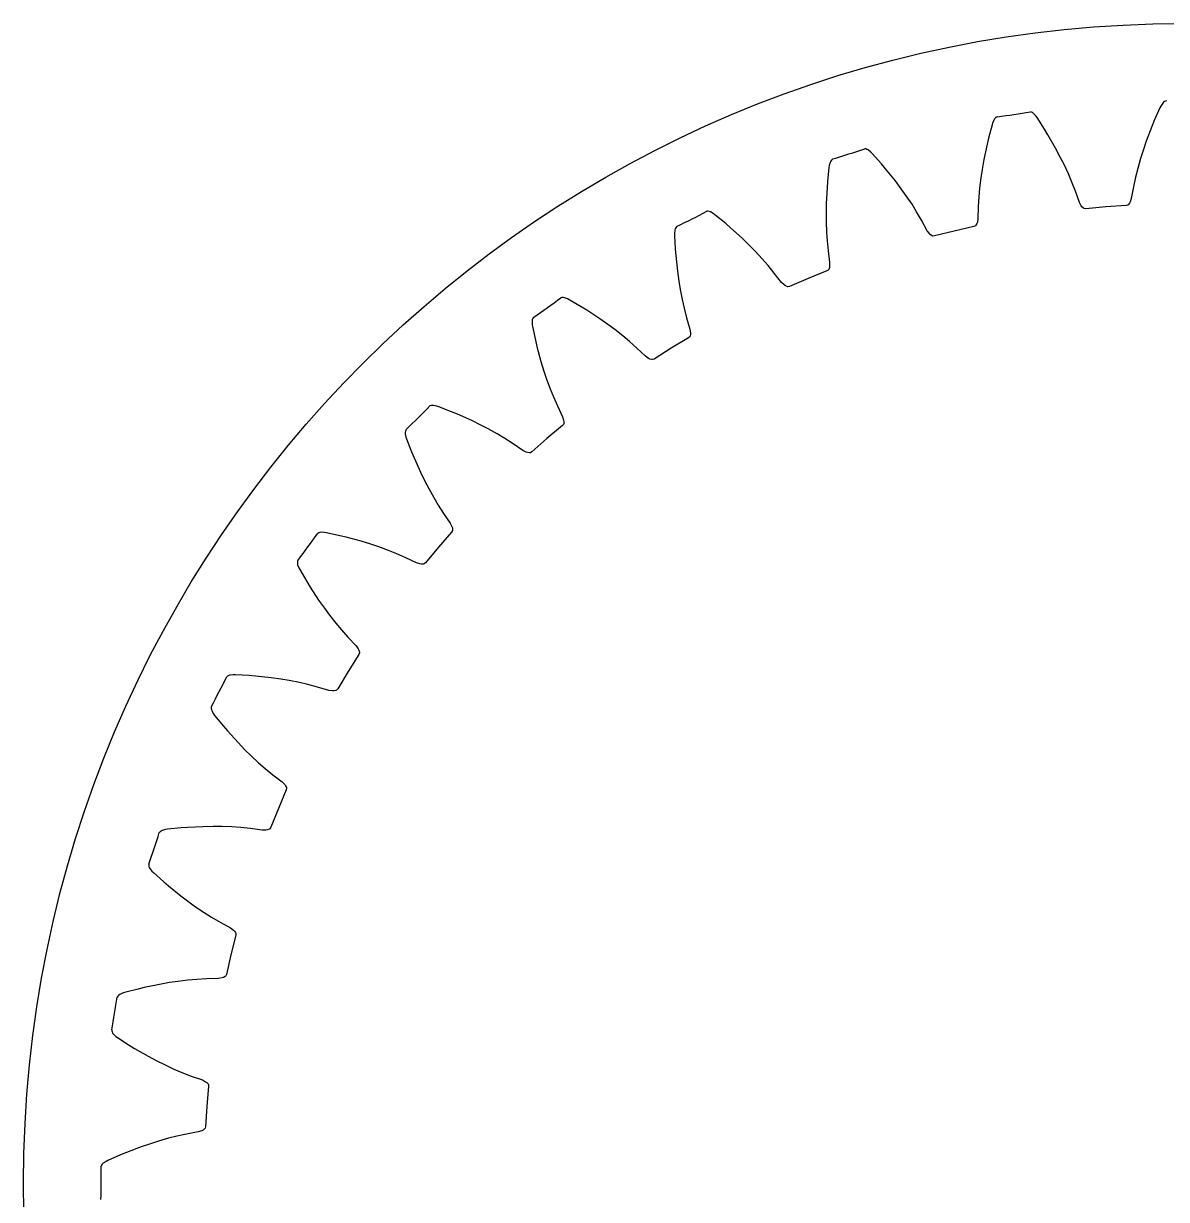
# Model space of a CAD drawing. Extents: x -33.8 to 33.8, y -33.8 to 33.8.
# Drawn here: x -33.75 to -0.47, y -0.47 to 33.75 of the extents above; entities that cross this region are included whole.
import ezdxf

# ---------------------------------------------------------------- set-up
doc = ezdxf.new("R2010")
doc.units = 0

msp = doc.modelspace()

# ---------------------------------------------------------------- linework, layer by layer
msp.add_circle((0, 0), 33.75)
msp.add_circle((0, 0), 33.75)
at = {"layer": 'layer0'}
for p, q in [((-0.499, 31.491), (-0.527, 31.478)), ((-0.471, 31.496), (-0.499, 31.491)), ((-4.404, 31.172), (-4.433, 31.181)), ((-4.373, 31.156), (-4.404, 31.172)), ((-4.341, 31.132), (-4.373, 31.156)), ((-0.663, 31.295), (-0.825, 30.926)), ((-0.636, 31.348), (-0.663, 31.295)), ((-0.582, 31.428), (-0.636, 31.348)), ((-0.555, 31.457), (-0.582, 31.428)), ((-0.527, 31.478), (-0.555, 31.457)), ((-5.551, 30.806), (-5.652, 30.416)), ((-5.532, 30.863), (-5.551, 30.806)), ((-5.491, 30.95), (-5.532, 30.863)), ((-5.469, 30.983), (-5.491, 30.95)), ((-5.445, 31.008), (-5.469, 30.983)), ((-5.419, 31.025), (-5.445, 31.008)), ((-5.392, 31.035), (-5.419, 31.025)), ((-4.276, 31.062), (-4.341, 31.132)), ((-4.241, 31.014), (-4.276, 31.062)), ((-4.023, 30.674), (-4.241, 31.014)), ((-0.825, 30.926), (-0.895, 30.753)), ((-3.927, 30.515), (-4.023, 30.674)), ((-3.699, 30.12), (-3.927, 30.515)), ((-0.895, 30.753), (-1.058, 30.328)), ((-5.695, 30.235), (-5.79, 29.789)), ((-5.652, 30.416), (-5.695, 30.235)), ((-3.564, 29.864), (-3.699, 30.12)), ((-1.058, 30.328), (-1.151, 30.054)), ((-10.228, 29.774), (-10.248, 29.746)), ((-10.206, 29.795), (-10.228, 29.774)), ((-10.181, 29.809), (-10.206, 29.795)), ((-9.226, 30.1), (-9.257, 30.104)), ((-9.193, 30.088), (-9.226, 30.1)), ((-9.158, 30.07), (-9.193, 30.088)), ((-9.082, 30.011), (-9.158, 30.07)), ((-9.04, 29.969), (-9.082, 30.011)), ((-8.772, 29.667), (-9.04, 29.969)), ((-5.79, 29.789), (-5.839, 29.504)), ((-3.453, 29.643), (-3.564, 29.864)), ((-1.227, 29.818), (-1.309, 29.53)), ((-1.151, 30.054), (-1.227, 29.818)), ((-10.302, 29.559), (-10.341, 29.157)), ((-10.292, 29.618), (-10.302, 29.559)), ((-10.266, 29.71), (-10.292, 29.618)), ((-10.248, 29.746), (-10.266, 29.71)), ((-8.652, 29.525), (-8.772, 29.667)), ((-8.365, 29.171), (-8.652, 29.525)), ((-5.839, 29.504), (-5.876, 29.259)), ((-3.326, 29.371), (-3.453, 29.643)), ((-1.309, 29.53), (-1.371, 29.283)), ((-10.341, 29.157), (-10.355, 28.972)), ((-8.192, 28.939), (-8.365, 29.171)), ((-5.876, 29.259), (-5.913, 28.962)), ((-3.227, 29.137), (-3.326, 29.371)), ((-3.122, 28.868), (-3.227, 29.137)), ((-1.371, 29.283), (-1.432, 29.001)), ((-10.355, 28.972), (-10.378, 28.517)), ((-8.048, 28.738), (-8.192, 28.939)), ((-5.913, 28.962), (-5.935, 28.708)), ((-3.007, 28.543), (-3.122, 28.868)), ((-1.432, 29.001), (-1.495, 28.662)), ((-10.378, 28.517), (-10.382, 28.228)), ((-7.88, 28.489), (-8.048, 28.738)), ((-7.745, 28.273), (-7.88, 28.489)), ((-5.951, 28.42), (-5.961, 28.075)), ((-5.935, 28.708), (-5.951, 28.42)), ((-2.957, 28.448), (-3.007, 28.543)), ((-2.931, 28.413), (-2.957, 28.448)), ((-2.891, 28.375), (-2.931, 28.413)), ((-2.236, 28.412), (-2.823, 28.359)), ((-1.648, 28.452), (-2.236, 28.412)), ((-2.236, 28.412), (-2.236, 28.412)), ((-1.603, 28.464), (-1.648, 28.452)), ((-1.583, 28.478), (-1.603, 28.464)), ((-1.55, 28.522), (-1.583, 28.478)), ((-1.529, 28.56), (-1.55, 28.522)), ((-1.495, 28.662), (-1.529, 28.56)), ((-13.821, 28.286), (-13.852, 28.285)), ((-13.787, 28.28), (-13.821, 28.286)), ((-13.749, 28.267), (-13.787, 28.28)), ((-13.665, 28.22), (-13.749, 28.267)), ((-13.617, 28.185), (-13.665, 28.22)), ((-13.305, 27.93), (-13.617, 28.185)), ((-10.382, 28.228), (-10.381, 27.98)), ((-7.6, 28.024), (-7.745, 28.273)), ((-5.961, 28.075), (-5.978, 27.97)), ((-2.87, 28.364), (-2.891, 28.375)), ((-2.823, 28.359), (-2.87, 28.364)), ((-14.787, 27.738), (-14.799, 27.643)), ((-14.775, 27.776), (-14.787, 27.738)), ((-14.76, 27.807), (-14.775, 27.776)), ((-14.741, 27.832), (-14.76, 27.807)), ((-14.718, 27.85), (-14.741, 27.832)), ((-13.164, 27.808), (-13.305, 27.93)), ((-12.826, 27.503), (-13.164, 27.808)), ((-10.381, 27.98), (-10.37, 27.68)), ((-7.435, 27.721), (-7.6, 28.024)), ((-7.371, 27.635), (-7.435, 27.721)), ((-6.079, 27.844), (-6.653, 27.712)), ((-6.036, 27.862), (-6.079, 27.844)), ((-6.019, 27.88), (-6.036, 27.862)), ((-5.992, 27.928), (-6.019, 27.88)), ((-5.978, 27.97), (-5.992, 27.928)), ((-14.799, 27.643), (-14.799, 27.583)), ((-14.799, 27.583), (-14.775, 27.181)), ((-12.618, 27.301), (-12.826, 27.503)), ((-10.37, 27.68), (-10.353, 27.426)), ((-10.353, 27.426), (-10.324, 27.139)), ((-7.34, 27.605), (-7.371, 27.635)), ((-7.294, 27.573), (-7.34, 27.605)), ((-7.271, 27.566), (-7.294, 27.573)), ((-7.224, 27.569), (-7.271, 27.566)), ((-6.653, 27.712), (-7.224, 27.569)), ((-6.653, 27.712), (-6.653, 27.712)), ((-14.775, 27.181), (-14.759, 26.995)), ((-12.444, 27.125), (-12.618, 27.301)), ((-12.24, 26.906), (-12.444, 27.125)), ((-10.324, 27.139), (-10.279, 26.797)), ((-14.759, 26.995), (-14.712, 26.542)), ((-12.072, 26.713), (-12.24, 26.906)), ((-11.89, 26.49), (-12.072, 26.713)), ((-10.279, 26.797), (-10.28, 26.69)), ((-14.712, 26.542), (-14.67, 26.256)), ((-11.68, 26.217), (-11.89, 26.49)), ((-10.36, 26.55), (-10.906, 26.33)), ((-10.32, 26.575), (-10.36, 26.55)), ((-10.306, 26.595), (-10.32, 26.575)), ((-10.287, 26.647), (-10.306, 26.595)), ((-10.28, 26.69), (-10.287, 26.647)), ((-14.67, 26.256), (-14.63, 26.011)), ((-14.63, 26.011), (-14.573, 25.717)), ((-11.603, 26.142), (-11.68, 26.217)), ((-11.568, 26.117), (-11.603, 26.142)), ((-11.518, 26.093), (-11.568, 26.117)), ((-11.494, 26.089), (-11.518, 26.093)), ((-11.448, 26.099), (-11.494, 26.089)), ((-10.906, 26.33), (-11.448, 26.099)), ((-10.906, 26.33), (-10.906, 26.33)), ((-18.076, 25.776), (-18.106, 25.77)), ((-18.041, 25.775), (-18.076, 25.776)), ((-18.002, 25.768), (-18.041, 25.775)), ((-17.912, 25.735), (-18.002, 25.768)), ((-17.858, 25.708), (-17.912, 25.735)), ((-17.511, 25.504), (-17.858, 25.708)), ((-14.573, 25.717), (-14.516, 25.468)), ((-17.352, 25.406), (-17.511, 25.504)), ((-16.97, 25.158), (-17.352, 25.406)), ((-14.516, 25.468), (-14.442, 25.19)), ((-18.939, 25.123), (-18.944, 25.084)), ((-18.944, 25.084), (-18.941, 24.988)), ((-18.941, 24.988), (-18.931, 24.929)), ((-18.928, 25.156), (-18.939, 25.123)), ((-18.913, 25.183), (-18.928, 25.156)), ((-18.894, 25.204), (-18.913, 25.183)), ((-16.734, 24.991), (-16.97, 25.158)), ((-16.534, 24.844), (-16.734, 24.991)), ((-14.442, 25.19), (-14.345, 24.859)), ((-18.931, 24.929), (-18.845, 24.535)), ((-16.298, 24.66), (-16.534, 24.844)), ((-16.103, 24.496), (-16.298, 24.66)), ((-14.339, 24.655), (-14.35, 24.634)), ((-14.345, 24.859), (-14.329, 24.753)), ((-14.329, 24.71), (-14.339, 24.655)), ((-14.329, 24.753), (-14.329, 24.71)), ((-18.845, 24.535), (-18.801, 24.354)), ((-18.801, 24.354), (-18.683, 23.914)), ((-15.888, 24.304), (-16.103, 24.496)), ((-15.637, 24.067), (-15.888, 24.304)), ((-14.891, 24.3), (-15.39, 23.987)), ((-14.386, 24.602), (-14.891, 24.3)), ((-14.891, 24.3), (-14.891, 24.3)), ((-14.35, 24.634), (-14.386, 24.602)), ((-15.55, 24.005), (-15.637, 24.067)), ((-15.511, 23.985), (-15.55, 24.005)), ((-15.458, 23.97), (-15.511, 23.985)), ((-15.434, 23.97), (-15.458, 23.97)), ((-15.39, 23.987), (-15.434, 23.97)), ((-18.683, 23.914), (-18.597, 23.638)), ((-18.597, 23.638), (-18.519, 23.402)), ((-18.519, 23.402), (-18.417, 23.121)), ((-18.417, 23.121), (-18.321, 22.884)), ((-21.885, 22.631), (-21.915, 22.62)), ((-21.851, 22.635), (-21.885, 22.631)), ((-21.811, 22.635), (-21.851, 22.635)), ((-21.717, 22.616), (-21.811, 22.635)), ((-21.66, 22.598), (-21.717, 22.616)), ((-21.285, 22.451), (-21.66, 22.598)), ((-18.321, 22.884), (-18.205, 22.62)), ((-18.205, 22.62), (-18.057, 22.309)), ((-21.113, 22.379), (-21.285, 22.451)), ((-20.697, 22.194), (-21.113, 22.379)), ((-18.057, 22.309), (-18.025, 22.207)), ((-22.62, 21.915), (-22.631, 21.885)), ((-22.604, 21.938), (-22.62, 21.915)), ((-20.437, 22.066), (-20.697, 22.194)), ((-20.217, 21.952), (-20.437, 22.066)), ((-19.955, 21.807), (-20.217, 21.952)), ((-18.057, 22.049), (-18.509, 21.671)), ((-18.027, 22.085), (-18.057, 22.049)), ((-18.02, 22.109), (-18.027, 22.085)), ((-18.025, 22.207), (-18.018, 22.164)), ((-18.018, 22.164), (-18.02, 22.109)), ((-22.631, 21.885), (-22.635, 21.851)), ((-22.635, 21.851), (-22.635, 21.811)), ((-22.635, 21.811), (-22.616, 21.717)), ((-22.616, 21.717), (-22.598, 21.66)), ((-22.598, 21.66), (-22.451, 21.285)), ((-19.736, 21.675), (-19.955, 21.807)), ((-19.494, 21.519), (-19.736, 21.675)), ((-18.509, 21.671), (-18.953, 21.284)), ((-18.509, 21.671), (-18.509, 21.671)), ((-22.451, 21.285), (-22.379, 21.113)), ((-19.21, 21.324), (-19.494, 21.519)), ((-19.114, 21.277), (-19.21, 21.324)), ((-19.072, 21.264), (-19.114, 21.277)), ((-19.017, 21.257), (-19.072, 21.264)), ((-18.993, 21.26), (-19.017, 21.257)), ((-18.953, 21.284), (-18.993, 21.26)), ((-22.379, 21.113), (-22.194, 20.697)), ((-22.194, 20.697), (-22.066, 20.437)), ((-22.066, 20.437), (-21.952, 20.217)), ((-21.952, 20.217), (-21.807, 19.955)), ((-21.807, 19.955), (-21.675, 19.736)), ((-21.675, 19.736), (-21.519, 19.494)), ((-21.519, 19.494), (-21.324, 19.21)), ((-21.324, 19.21), (-21.277, 19.114)), ((-25.156, 18.928), (-25.183, 18.913)), ((-25.123, 18.939), (-25.156, 18.928)), ((-25.084, 18.944), (-25.123, 18.939)), ((-24.988, 18.941), (-25.084, 18.944)), ((-24.929, 18.931), (-24.988, 18.941)), ((-24.535, 18.845), (-24.929, 18.931)), ((-24.354, 18.801), (-24.535, 18.845)), ((-21.284, 18.953), (-21.671, 18.509)), ((-21.26, 18.993), (-21.284, 18.953)), ((-21.277, 19.114), (-21.264, 19.072)), ((-21.264, 19.072), (-21.257, 19.017)), ((-21.257, 19.017), (-21.26, 18.993)), ((-23.914, 18.683), (-24.354, 18.801)), ((-23.638, 18.597), (-23.914, 18.683)), ((-23.402, 18.519), (-23.638, 18.597)), ((-23.121, 18.417), (-23.402, 18.519)), ((-21.671, 18.509), (-22.049, 18.057)), ((-21.671, 18.509), (-21.671, 18.509)), ((-22.884, 18.321), (-23.121, 18.417)), ((-22.62, 18.205), (-22.884, 18.321)), ((-22.309, 18.057), (-22.62, 18.205)), ((-25.77, 18.106), (-25.776, 18.076)), ((-25.776, 18.076), (-25.775, 18.041)), ((-25.775, 18.041), (-25.768, 18.002)), ((-25.758, 18.132), (-25.77, 18.106)), ((-25.768, 18.002), (-25.735, 17.912)), ((-25.735, 17.912), (-25.708, 17.858)), ((-25.708, 17.858), (-25.504, 17.511)), ((-22.207, 18.025), (-22.309, 18.057)), ((-22.164, 18.018), (-22.207, 18.025)), ((-22.109, 18.02), (-22.164, 18.018)), ((-22.085, 18.027), (-22.109, 18.02)), ((-22.049, 18.057), (-22.085, 18.027)), ((-25.504, 17.511), (-25.406, 17.352)), ((-25.406, 17.352), (-25.158, 16.97)), ((-25.158, 16.97), (-24.991, 16.734)), ((-24.991, 16.734), (-24.844, 16.534)), ((-24.844, 16.534), (-24.66, 16.298)), ((-24.66, 16.298), (-24.496, 16.103)), ((-24.496, 16.103), (-24.304, 15.888)), ((-24.304, 15.888), (-24.067, 15.637)), ((-24.067, 15.637), (-24.005, 15.55)), ((-24.005, 15.55), (-23.985, 15.511)), ((-23.97, 15.434), (-23.987, 15.39)), ((-23.985, 15.511), (-23.97, 15.458)), ((-23.97, 15.458), (-23.97, 15.434)), ((-23.987, 15.39), (-24.3, 14.891)), ((-27.807, 14.76), (-27.832, 14.741)), ((-27.776, 14.775), (-27.807, 14.76)), ((-27.738, 14.787), (-27.776, 14.775)), ((-27.643, 14.799), (-27.738, 14.787)), ((-27.583, 14.799), (-27.643, 14.799)), ((-27.181, 14.775), (-27.583, 14.799)), ((-26.995, 14.759), (-27.181, 14.775)), ((-26.542, 14.712), (-26.995, 14.759)), ((-24.3, 14.891), (-24.602, 14.386)), ((-24.3, 14.891), (-24.3, 14.891)), ((-26.256, 14.67), (-26.542, 14.712)), ((-26.011, 14.63), (-26.256, 14.67)), ((-25.717, 14.573), (-26.011, 14.63)), ((-25.468, 14.516), (-25.717, 14.573)), ((-25.19, 14.442), (-25.468, 14.516)), ((-24.859, 14.345), (-25.19, 14.442)), ((-24.602, 14.386), (-24.634, 14.35)), ((-24.753, 14.329), (-24.859, 14.345)), ((-24.71, 14.329), (-24.753, 14.329)), ((-24.655, 14.339), (-24.71, 14.329)), ((-24.634, 14.35), (-24.655, 14.339)), ((-28.285, 13.852), (-28.286, 13.821)), ((-28.286, 13.821), (-28.28, 13.787)), ((-28.277, 13.88), (-28.285, 13.852)), ((-28.28, 13.787), (-28.267, 13.749)), ((-28.267, 13.749), (-28.22, 13.665)), ((-28.22, 13.665), (-28.185, 13.617)), ((-28.185, 13.617), (-27.93, 13.305)), ((-27.93, 13.305), (-27.808, 13.164)), ((-27.808, 13.164), (-27.503, 12.826)), ((-27.503, 12.826), (-27.301, 12.618)), ((-27.301, 12.618), (-27.125, 12.444)), ((-27.125, 12.444), (-26.906, 12.24)), ((-26.906, 12.24), (-26.713, 12.072)), ((-26.713, 12.072), (-26.49, 11.89)), ((-26.49, 11.89), (-26.217, 11.68)), ((-26.217, 11.68), (-26.142, 11.603)), ((-26.099, 11.448), (-26.33, 10.906)), ((-26.142, 11.603), (-26.117, 11.568)), ((-26.117, 11.568), (-26.093, 11.518)), ((-26.089, 11.494), (-26.099, 11.448)), ((-26.093, 11.518), (-26.089, 11.494)), ((-26.33, 10.906), (-26.55, 10.36)), ((-26.33, 10.906), (-26.33, 10.906)), ((-29.618, 10.292), (-29.71, 10.266)), ((-29.559, 10.302), (-29.618, 10.292)), ((-29.157, 10.341), (-29.559, 10.302)), ((-28.972, 10.355), (-29.157, 10.341)), ((-28.517, 10.378), (-28.972, 10.355)), ((-28.228, 10.382), (-28.517, 10.378)), ((-27.98, 10.381), (-28.228, 10.382)), ((-27.68, 10.37), (-27.98, 10.381)), ((-27.426, 10.353), (-27.68, 10.37)), ((-27.139, 10.324), (-27.426, 10.353)), ((-26.797, 10.279), (-27.139, 10.324)), ((-26.69, 10.28), (-26.797, 10.279)), ((-26.647, 10.287), (-26.69, 10.28)), ((-26.595, 10.306), (-26.647, 10.287)), ((-26.575, 10.32), (-26.595, 10.306)), ((-26.55, 10.36), (-26.575, 10.32)), ((-29.774, 10.228), (-29.795, 10.206)), ((-29.746, 10.248), (-29.774, 10.228)), ((-29.71, 10.266), (-29.746, 10.248)), ((-30.1, 9.285), (-30.104, 9.257)), ((-30.104, 9.257), (-30.1, 9.226)), ((-30.1, 9.226), (-30.088, 9.193)), ((-30.088, 9.193), (-30.07, 9.158)), ((-30.07, 9.158), (-30.011, 9.082)), ((-30.011, 9.082), (-29.969, 9.04)), ((-29.969, 9.04), (-29.667, 8.772)), ((-29.667, 8.772), (-29.525, 8.652)), ((-29.525, 8.652), (-29.171, 8.365)), ((-29.171, 8.365), (-28.939, 8.192)), ((-28.939, 8.192), (-28.738, 8.048)), ((-28.738, 8.048), (-28.489, 7.88)), ((-28.489, 7.88), (-28.273, 7.745)), ((-28.273, 7.745), (-28.024, 7.6)), ((-28.024, 7.6), (-27.721, 7.435)), ((-27.721, 7.435), (-27.635, 7.371)), ((-27.569, 7.224), (-27.712, 6.653)), ((-27.635, 7.371), (-27.605, 7.34)), ((-27.605, 7.34), (-27.573, 7.294)), ((-27.573, 7.294), (-27.566, 7.271)), ((-27.566, 7.271), (-27.569, 7.224)), ((-27.712, 6.653), (-27.844, 6.079)), ((-27.712, 6.653), (-27.712, 6.653)), ((-29.504, 5.839), (-29.789, 5.79)), ((-29.259, 5.876), (-29.504, 5.839)), ((-28.962, 5.913), (-29.259, 5.876)), ((-28.708, 5.935), (-28.962, 5.913)), ((-28.42, 5.951), (-28.708, 5.935)), ((-28.075, 5.961), (-28.42, 5.951)), ((-27.97, 5.978), (-28.075, 5.961)), ((-27.928, 5.992), (-27.97, 5.978)), ((-27.88, 6.019), (-27.928, 5.992)), ((-27.862, 6.036), (-27.88, 6.019)), ((-27.844, 6.079), (-27.862, 6.036)), ((-30.95, 5.491), (-30.983, 5.469)), ((-30.863, 5.532), (-30.95, 5.491)), ((-30.806, 5.551), (-30.863, 5.532)), ((-30.416, 5.652), (-30.806, 5.551)), ((-30.235, 5.695), (-30.416, 5.652)), ((-29.789, 5.79), (-30.235, 5.695)), ((-31.008, 5.445), (-31.025, 5.419)), ((-30.983, 5.469), (-31.008, 5.445)), ((-31.182, 4.462), (-31.181, 4.433)), ((-31.181, 4.433), (-31.172, 4.404)), ((-31.172, 4.404), (-31.156, 4.373)), ((-31.156, 4.373), (-31.132, 4.341)), ((-31.132, 4.341), (-31.062, 4.276)), ((-31.062, 4.276), (-31.014, 4.241)), ((-31.014, 4.241), (-30.674, 4.023)), ((-30.674, 4.023), (-30.515, 3.927)), ((-30.515, 3.927), (-30.12, 3.699)), ((-30.12, 3.699), (-29.864, 3.564)), ((-29.864, 3.564), (-29.643, 3.453)), ((-29.643, 3.453), (-29.371, 3.326)), ((-29.371, 3.326), (-29.137, 3.227)), ((-29.137, 3.227), (-28.868, 3.122)), ((-28.868, 3.122), (-28.543, 3.007)), ((-28.543, 3.007), (-28.448, 2.957)), ((-28.448, 2.957), (-28.413, 2.931)), ((-28.413, 2.931), (-28.375, 2.891)), ((-28.359, 2.823), (-28.412, 2.236)), ((-28.375, 2.891), (-28.364, 2.87)), ((-28.364, 2.87), (-28.359, 2.823)), ((-28.412, 2.236), (-28.452, 1.648)), ((-28.412, 2.236), (-28.412, 2.236)), ((-29.283, 1.371), (-29.53, 1.309)), ((-29.001, 1.432), (-29.283, 1.371)), ((-28.662, 1.495), (-29.001, 1.432)), ((-28.56, 1.529), (-28.662, 1.495)), ((-28.522, 1.55), (-28.56, 1.529)), ((-28.478, 1.583), (-28.522, 1.55)), ((-28.464, 1.603), (-28.478, 1.583)), ((-28.452, 1.648), (-28.464, 1.603)), ((-30.328, 1.058), (-30.753, 0.895)), ((-30.054, 1.151), (-30.328, 1.058)), ((-29.818, 1.227), (-30.054, 1.151)), ((-29.53, 1.309), (-29.818, 1.227)), ((-30.926, 0.825), (-31.295, 0.663)), ((-30.753, 0.895), (-30.926, 0.825)), ((-31.478, 0.527), (-31.491, 0.499)), ((-31.457, 0.555), (-31.478, 0.527)), ((-31.428, 0.582), (-31.457, 0.555)), ((-31.348, 0.636), (-31.428, 0.582)), ((-31.295, 0.663), (-31.348, 0.636))]:
    msp.add_line(p, q, dxfattribs=at)
for centre, start, end in [((-10, 64.469), 277.8466, 279.4929), ((-19.962, 62.111), 286.8466, 288.4929), ((-29.432, 58.224), 295.8466, 297.4929), ((-38.178, 52.902), 304.8466, 306.4929), ((-45.984, 46.279), 313.8466, 315.4929), ((-52.657, 38.516), 322.8466, 324.4929), ((-58.034, 29.804), 331.8466, 333.4929), ((-61.982, 20.359), 340.8466, 342.4929), ((-64.404, 10.412), 349.8466, 351.4929), ((-65.239, 0.209), 358.8466, 360.4929)]:
    msp.add_arc(centre, 33.75, start, end, dxfattribs=at)
at = {"layer": 'layer1'}
for p, q in [((-0.499, 31.491), (-0.527, 31.478)), ((-0.471, 31.496), (-0.499, 31.491)), ((-4.404, 31.172), (-4.433, 31.181)), ((-4.373, 31.156), (-4.404, 31.172)), ((-4.341, 31.132), (-4.373, 31.156)), ((-0.663, 31.295), (-0.825, 30.926)), ((-0.636, 31.348), (-0.663, 31.295)), ((-0.582, 31.428), (-0.636, 31.348)), ((-0.555, 31.457), (-0.582, 31.428)), ((-0.527, 31.478), (-0.555, 31.457)), ((-5.551, 30.806), (-5.652, 30.416)), ((-5.532, 30.863), (-5.551, 30.806)), ((-5.491, 30.95), (-5.532, 30.863)), ((-5.469, 30.983), (-5.491, 30.95)), ((-5.445, 31.008), (-5.469, 30.983)), ((-5.419, 31.025), (-5.445, 31.008)), ((-5.392, 31.035), (-5.419, 31.025)), ((-4.276, 31.062), (-4.341, 31.132)), ((-4.241, 31.014), (-4.276, 31.062)), ((-4.023, 30.674), (-4.241, 31.014)), ((-0.825, 30.926), (-0.895, 30.753)), ((-3.927, 30.515), (-4.023, 30.674)), ((-3.699, 30.12), (-3.927, 30.515)), ((-0.895, 30.753), (-1.058, 30.328)), ((-5.695, 30.235), (-5.79, 29.789)), ((-5.652, 30.416), (-5.695, 30.235)), ((-3.564, 29.864), (-3.699, 30.12)), ((-1.058, 30.328), (-1.151, 30.054)), ((-10.228, 29.774), (-10.248, 29.746)), ((-10.206, 29.795), (-10.228, 29.774)), ((-10.181, 29.809), (-10.206, 29.795)), ((-9.226, 30.1), (-9.257, 30.104)), ((-9.193, 30.088), (-9.226, 30.1)), ((-9.158, 30.07), (-9.193, 30.088)), ((-9.082, 30.011), (-9.158, 30.07)), ((-9.04, 29.969), (-9.082, 30.011)), ((-8.772, 29.667), (-9.04, 29.969)), ((-5.79, 29.789), (-5.839, 29.504)), ((-3.453, 29.643), (-3.564, 29.864)), ((-1.227, 29.818), (-1.309, 29.53)), ((-1.151, 30.054), (-1.227, 29.818)), ((-10.302, 29.559), (-10.341, 29.157)), ((-10.292, 29.618), (-10.302, 29.559)), ((-10.266, 29.71), (-10.292, 29.618)), ((-10.248, 29.746), (-10.266, 29.71)), ((-8.652, 29.525), (-8.772, 29.667)), ((-8.365, 29.171), (-8.652, 29.525)), ((-5.839, 29.504), (-5.876, 29.259)), ((-3.326, 29.371), (-3.453, 29.643)), ((-1.309, 29.53), (-1.371, 29.283)), ((-10.341, 29.157), (-10.355, 28.972)), ((-8.192, 28.939), (-8.365, 29.171)), ((-5.876, 29.259), (-5.913, 28.962)), ((-3.227, 29.137), (-3.326, 29.371)), ((-3.122, 28.868), (-3.227, 29.137)), ((-1.371, 29.283), (-1.432, 29.001)), ((-10.355, 28.972), (-10.378, 28.517)), ((-8.048, 28.738), (-8.192, 28.939)), ((-5.913, 28.962), (-5.935, 28.708)), ((-3.007, 28.543), (-3.122, 28.868)), ((-1.432, 29.001), (-1.495, 28.662)), ((-10.378, 28.517), (-10.382, 28.228)), ((-7.88, 28.489), (-8.048, 28.738)), ((-7.745, 28.273), (-7.88, 28.489)), ((-5.951, 28.42), (-5.961, 28.075)), ((-5.935, 28.708), (-5.951, 28.42)), ((-2.957, 28.448), (-3.007, 28.543)), ((-2.931, 28.413), (-2.957, 28.448)), ((-2.891, 28.375), (-2.931, 28.413)), ((-2.236, 28.412), (-2.823, 28.359)), ((-1.648, 28.452), (-2.236, 28.412)), ((-2.236, 28.412), (-2.236, 28.412)), ((-1.603, 28.464), (-1.648, 28.452)), ((-1.583, 28.478), (-1.603, 28.464)), ((-1.55, 28.522), (-1.583, 28.478)), ((-1.529, 28.56), (-1.55, 28.522)), ((-1.495, 28.662), (-1.529, 28.56)), ((-13.821, 28.286), (-13.852, 28.285)), ((-13.787, 28.28), (-13.821, 28.286)), ((-13.749, 28.267), (-13.787, 28.28)), ((-13.665, 28.22), (-13.749, 28.267)), ((-13.617, 28.185), (-13.665, 28.22)), ((-13.305, 27.93), (-13.617, 28.185)), ((-10.382, 28.228), (-10.381, 27.98)), ((-7.6, 28.024), (-7.745, 28.273)), ((-5.961, 28.075), (-5.978, 27.97)), ((-2.87, 28.364), (-2.891, 28.375)), ((-2.823, 28.359), (-2.87, 28.364)), ((-14.787, 27.738), (-14.799, 27.643)), ((-14.775, 27.776), (-14.787, 27.738)), ((-14.76, 27.807), (-14.775, 27.776)), ((-14.741, 27.832), (-14.76, 27.807)), ((-14.718, 27.85), (-14.741, 27.832)), ((-13.164, 27.808), (-13.305, 27.93)), ((-12.826, 27.503), (-13.164, 27.808)), ((-10.381, 27.98), (-10.37, 27.68)), ((-7.435, 27.721), (-7.6, 28.024)), ((-7.371, 27.635), (-7.435, 27.721)), ((-6.079, 27.844), (-6.653, 27.712)), ((-6.036, 27.862), (-6.079, 27.844)), ((-6.019, 27.88), (-6.036, 27.862)), ((-5.992, 27.928), (-6.019, 27.88)), ((-5.978, 27.97), (-5.992, 27.928)), ((-14.799, 27.643), (-14.799, 27.583)), ((-14.799, 27.583), (-14.775, 27.181)), ((-12.618, 27.301), (-12.826, 27.503)), ((-10.37, 27.68), (-10.353, 27.426)), ((-10.353, 27.426), (-10.324, 27.139)), ((-7.34, 27.605), (-7.371, 27.635)), ((-7.294, 27.573), (-7.34, 27.605)), ((-7.271, 27.566), (-7.294, 27.573)), ((-7.224, 27.569), (-7.271, 27.566)), ((-6.653, 27.712), (-7.224, 27.569)), ((-6.653, 27.712), (-6.653, 27.712)), ((-14.775, 27.181), (-14.759, 26.995)), ((-12.444, 27.125), (-12.618, 27.301)), ((-12.24, 26.906), (-12.444, 27.125)), ((-10.324, 27.139), (-10.279, 26.797)), ((-14.759, 26.995), (-14.712, 26.542)), ((-12.072, 26.713), (-12.24, 26.906)), ((-11.89, 26.49), (-12.072, 26.713)), ((-10.279, 26.797), (-10.28, 26.69)), ((-14.712, 26.542), (-14.67, 26.256)), ((-11.68, 26.217), (-11.89, 26.49)), ((-10.36, 26.55), (-10.906, 26.33)), ((-10.32, 26.575), (-10.36, 26.55)), ((-10.306, 26.595), (-10.32, 26.575)), ((-10.287, 26.647), (-10.306, 26.595)), ((-10.28, 26.69), (-10.287, 26.647)), ((-14.67, 26.256), (-14.63, 26.011)), ((-14.63, 26.011), (-14.573, 25.717)), ((-11.603, 26.142), (-11.68, 26.217)), ((-11.568, 26.117), (-11.603, 26.142)), ((-11.518, 26.093), (-11.568, 26.117)), ((-11.494, 26.089), (-11.518, 26.093)), ((-11.448, 26.099), (-11.494, 26.089)), ((-10.906, 26.33), (-11.448, 26.099)), ((-10.906, 26.33), (-10.906, 26.33)), ((-18.076, 25.776), (-18.106, 25.77)), ((-18.041, 25.775), (-18.076, 25.776)), ((-18.002, 25.768), (-18.041, 25.775)), ((-17.912, 25.735), (-18.002, 25.768)), ((-17.858, 25.708), (-17.912, 25.735)), ((-17.511, 25.504), (-17.858, 25.708)), ((-14.573, 25.717), (-14.516, 25.468)), ((-17.352, 25.406), (-17.511, 25.504)), ((-16.97, 25.158), (-17.352, 25.406)), ((-14.516, 25.468), (-14.442, 25.19)), ((-18.939, 25.123), (-18.944, 25.084)), ((-18.944, 25.084), (-18.941, 24.988)), ((-18.941, 24.988), (-18.931, 24.929)), ((-18.928, 25.156), (-18.939, 25.123)), ((-18.913, 25.183), (-18.928, 25.156)), ((-18.894, 25.204), (-18.913, 25.183)), ((-16.734, 24.991), (-16.97, 25.158)), ((-16.534, 24.844), (-16.734, 24.991)), ((-14.442, 25.19), (-14.345, 24.859)), ((-18.931, 24.929), (-18.845, 24.535)), ((-16.298, 24.66), (-16.534, 24.844)), ((-16.103, 24.496), (-16.298, 24.66)), ((-14.339, 24.655), (-14.35, 24.634)), ((-14.345, 24.859), (-14.329, 24.753)), ((-14.329, 24.71), (-14.339, 24.655)), ((-14.329, 24.753), (-14.329, 24.71)), ((-18.845, 24.535), (-18.801, 24.354)), ((-18.801, 24.354), (-18.683, 23.914)), ((-15.888, 24.304), (-16.103, 24.496)), ((-15.637, 24.067), (-15.888, 24.304)), ((-14.891, 24.3), (-15.39, 23.987)), ((-14.386, 24.602), (-14.891, 24.3)), ((-14.891, 24.3), (-14.891, 24.3)), ((-14.35, 24.634), (-14.386, 24.602)), ((-15.55, 24.005), (-15.637, 24.067)), ((-15.511, 23.985), (-15.55, 24.005)), ((-15.458, 23.97), (-15.511, 23.985)), ((-15.434, 23.97), (-15.458, 23.97)), ((-15.39, 23.987), (-15.434, 23.97)), ((-18.683, 23.914), (-18.597, 23.638)), ((-18.597, 23.638), (-18.519, 23.402)), ((-18.519, 23.402), (-18.417, 23.121)), ((-18.417, 23.121), (-18.321, 22.884)), ((-21.885, 22.631), (-21.915, 22.62)), ((-21.851, 22.635), (-21.885, 22.631)), ((-21.811, 22.635), (-21.851, 22.635)), ((-21.717, 22.616), (-21.811, 22.635)), ((-21.66, 22.598), (-21.717, 22.616)), ((-21.285, 22.451), (-21.66, 22.598)), ((-18.321, 22.884), (-18.205, 22.62)), ((-18.205, 22.62), (-18.057, 22.309)), ((-21.113, 22.379), (-21.285, 22.451)), ((-20.697, 22.194), (-21.113, 22.379)), ((-18.057, 22.309), (-18.025, 22.207)), ((-22.62, 21.915), (-22.631, 21.885)), ((-22.604, 21.938), (-22.62, 21.915)), ((-20.437, 22.066), (-20.697, 22.194)), ((-20.217, 21.952), (-20.437, 22.066)), ((-19.955, 21.807), (-20.217, 21.952)), ((-18.057, 22.049), (-18.509, 21.671)), ((-18.027, 22.085), (-18.057, 22.049)), ((-18.02, 22.109), (-18.027, 22.085)), ((-18.025, 22.207), (-18.018, 22.164)), ((-18.018, 22.164), (-18.02, 22.109)), ((-22.631, 21.885), (-22.635, 21.851)), ((-22.635, 21.851), (-22.635, 21.811)), ((-22.635, 21.811), (-22.616, 21.717)), ((-22.616, 21.717), (-22.598, 21.66)), ((-22.598, 21.66), (-22.451, 21.285)), ((-19.736, 21.675), (-19.955, 21.807)), ((-19.494, 21.519), (-19.736, 21.675)), ((-18.509, 21.671), (-18.953, 21.284)), ((-18.509, 21.671), (-18.509, 21.671)), ((-22.451, 21.285), (-22.379, 21.113)), ((-19.21, 21.324), (-19.494, 21.519)), ((-19.114, 21.277), (-19.21, 21.324)), ((-19.072, 21.264), (-19.114, 21.277)), ((-19.017, 21.257), (-19.072, 21.264)), ((-18.993, 21.26), (-19.017, 21.257)), ((-18.953, 21.284), (-18.993, 21.26)), ((-22.379, 21.113), (-22.194, 20.697)), ((-22.194, 20.697), (-22.066, 20.437)), ((-22.066, 20.437), (-21.952, 20.217)), ((-21.952, 20.217), (-21.807, 19.955)), ((-21.807, 19.955), (-21.675, 19.736)), ((-21.675, 19.736), (-21.519, 19.494)), ((-21.519, 19.494), (-21.324, 19.21)), ((-21.324, 19.21), (-21.277, 19.114)), ((-25.156, 18.928), (-25.183, 18.913)), ((-25.123, 18.939), (-25.156, 18.928)), ((-25.084, 18.944), (-25.123, 18.939)), ((-24.988, 18.941), (-25.084, 18.944)), ((-24.929, 18.931), (-24.988, 18.941)), ((-24.535, 18.845), (-24.929, 18.931)), ((-24.354, 18.801), (-24.535, 18.845)), ((-21.284, 18.953), (-21.671, 18.509)), ((-21.26, 18.993), (-21.284, 18.953)), ((-21.277, 19.114), (-21.264, 19.072)), ((-21.264, 19.072), (-21.257, 19.017)), ((-21.257, 19.017), (-21.26, 18.993)), ((-23.914, 18.683), (-24.354, 18.801)), ((-23.638, 18.597), (-23.914, 18.683)), ((-23.402, 18.519), (-23.638, 18.597)), ((-23.121, 18.417), (-23.402, 18.519)), ((-21.671, 18.509), (-22.049, 18.057)), ((-21.671, 18.509), (-21.671, 18.509)), ((-22.884, 18.321), (-23.121, 18.417)), ((-22.62, 18.205), (-22.884, 18.321)), ((-22.309, 18.057), (-22.62, 18.205)), ((-25.77, 18.106), (-25.776, 18.076)), ((-25.776, 18.076), (-25.775, 18.041)), ((-25.775, 18.041), (-25.768, 18.002)), ((-25.758, 18.132), (-25.77, 18.106)), ((-25.768, 18.002), (-25.735, 17.912)), ((-25.735, 17.912), (-25.708, 17.858)), ((-25.708, 17.858), (-25.504, 17.511)), ((-22.207, 18.025), (-22.309, 18.057)), ((-22.164, 18.018), (-22.207, 18.025)), ((-22.109, 18.02), (-22.164, 18.018)), ((-22.085, 18.027), (-22.109, 18.02)), ((-22.049, 18.057), (-22.085, 18.027)), ((-25.504, 17.511), (-25.406, 17.352)), ((-25.406, 17.352), (-25.158, 16.97)), ((-25.158, 16.97), (-24.991, 16.734)), ((-24.991, 16.734), (-24.844, 16.534)), ((-24.844, 16.534), (-24.66, 16.298)), ((-24.66, 16.298), (-24.496, 16.103)), ((-24.496, 16.103), (-24.304, 15.888)), ((-24.304, 15.888), (-24.067, 15.637)), ((-24.067, 15.637), (-24.005, 15.55)), ((-24.005, 15.55), (-23.985, 15.511)), ((-23.97, 15.434), (-23.987, 15.39)), ((-23.985, 15.511), (-23.97, 15.458)), ((-23.97, 15.458), (-23.97, 15.434)), ((-23.987, 15.39), (-24.3, 14.891)), ((-27.807, 14.76), (-27.832, 14.741)), ((-27.776, 14.775), (-27.807, 14.76)), ((-27.738, 14.787), (-27.776, 14.775)), ((-27.643, 14.799), (-27.738, 14.787)), ((-27.583, 14.799), (-27.643, 14.799)), ((-27.181, 14.775), (-27.583, 14.799)), ((-26.995, 14.759), (-27.181, 14.775)), ((-26.542, 14.712), (-26.995, 14.759)), ((-24.3, 14.891), (-24.602, 14.386)), ((-24.3, 14.891), (-24.3, 14.891)), ((-26.256, 14.67), (-26.542, 14.712)), ((-26.011, 14.63), (-26.256, 14.67)), ((-25.717, 14.573), (-26.011, 14.63)), ((-25.468, 14.516), (-25.717, 14.573)), ((-25.19, 14.442), (-25.468, 14.516)), ((-24.859, 14.345), (-25.19, 14.442)), ((-24.602, 14.386), (-24.634, 14.35)), ((-24.753, 14.329), (-24.859, 14.345)), ((-24.71, 14.329), (-24.753, 14.329)), ((-24.655, 14.339), (-24.71, 14.329)), ((-24.634, 14.35), (-24.655, 14.339)), ((-28.285, 13.852), (-28.286, 13.821)), ((-28.286, 13.821), (-28.28, 13.787)), ((-28.277, 13.88), (-28.285, 13.852)), ((-28.28, 13.787), (-28.267, 13.749)), ((-28.267, 13.749), (-28.22, 13.665)), ((-28.22, 13.665), (-28.185, 13.617)), ((-28.185, 13.617), (-27.93, 13.305)), ((-27.93, 13.305), (-27.808, 13.164)), ((-27.808, 13.164), (-27.503, 12.826)), ((-27.503, 12.826), (-27.301, 12.618)), ((-27.301, 12.618), (-27.125, 12.444)), ((-27.125, 12.444), (-26.906, 12.24)), ((-26.906, 12.24), (-26.713, 12.072)), ((-26.713, 12.072), (-26.49, 11.89)), ((-26.49, 11.89), (-26.217, 11.68)), ((-26.217, 11.68), (-26.142, 11.603)), ((-26.099, 11.448), (-26.33, 10.906)), ((-26.142, 11.603), (-26.117, 11.568)), ((-26.117, 11.568), (-26.093, 11.518)), ((-26.089, 11.494), (-26.099, 11.448)), ((-26.093, 11.518), (-26.089, 11.494)), ((-26.33, 10.906), (-26.55, 10.36)), ((-26.33, 10.906), (-26.33, 10.906)), ((-29.618, 10.292), (-29.71, 10.266)), ((-29.559, 10.302), (-29.618, 10.292)), ((-29.157, 10.341), (-29.559, 10.302)), ((-28.972, 10.355), (-29.157, 10.341)), ((-28.517, 10.378), (-28.972, 10.355)), ((-28.228, 10.382), (-28.517, 10.378)), ((-27.98, 10.381), (-28.228, 10.382)), ((-27.68, 10.37), (-27.98, 10.381)), ((-27.426, 10.353), (-27.68, 10.37)), ((-27.139, 10.324), (-27.426, 10.353)), ((-26.797, 10.279), (-27.139, 10.324)), ((-26.69, 10.28), (-26.797, 10.279)), ((-26.647, 10.287), (-26.69, 10.28)), ((-26.595, 10.306), (-26.647, 10.287)), ((-26.575, 10.32), (-26.595, 10.306)), ((-26.55, 10.36), (-26.575, 10.32)), ((-29.774, 10.228), (-29.795, 10.206)), ((-29.746, 10.248), (-29.774, 10.228)), ((-29.71, 10.266), (-29.746, 10.248)), ((-30.1, 9.285), (-30.104, 9.257)), ((-30.104, 9.257), (-30.1, 9.226)), ((-30.1, 9.226), (-30.088, 9.193)), ((-30.088, 9.193), (-30.07, 9.158)), ((-30.07, 9.158), (-30.011, 9.082)), ((-30.011, 9.082), (-29.969, 9.04)), ((-29.969, 9.04), (-29.667, 8.772)), ((-29.667, 8.772), (-29.525, 8.652)), ((-29.525, 8.652), (-29.171, 8.365)), ((-29.171, 8.365), (-28.939, 8.192)), ((-28.939, 8.192), (-28.738, 8.048)), ((-28.738, 8.048), (-28.489, 7.88)), ((-28.489, 7.88), (-28.273, 7.745)), ((-28.273, 7.745), (-28.024, 7.6)), ((-28.024, 7.6), (-27.721, 7.435)), ((-27.721, 7.435), (-27.635, 7.371)), ((-27.569, 7.224), (-27.712, 6.653)), ((-27.635, 7.371), (-27.605, 7.34)), ((-27.605, 7.34), (-27.573, 7.294)), ((-27.573, 7.294), (-27.566, 7.271)), ((-27.566, 7.271), (-27.569, 7.224)), ((-27.712, 6.653), (-27.844, 6.079)), ((-27.712, 6.653), (-27.712, 6.653)), ((-29.504, 5.839), (-29.789, 5.79)), ((-29.259, 5.876), (-29.504, 5.839)), ((-28.962, 5.913), (-29.259, 5.876)), ((-28.708, 5.935), (-28.962, 5.913)), ((-28.42, 5.951), (-28.708, 5.935)), ((-28.075, 5.961), (-28.42, 5.951)), ((-27.97, 5.978), (-28.075, 5.961)), ((-27.928, 5.992), (-27.97, 5.978)), ((-27.88, 6.019), (-27.928, 5.992)), ((-27.862, 6.036), (-27.88, 6.019)), ((-27.844, 6.079), (-27.862, 6.036)), ((-30.95, 5.491), (-30.983, 5.469)), ((-30.863, 5.532), (-30.95, 5.491)), ((-30.806, 5.551), (-30.863, 5.532)), ((-30.416, 5.652), (-30.806, 5.551)), ((-30.235, 5.695), (-30.416, 5.652)), ((-29.789, 5.79), (-30.235, 5.695)), ((-31.008, 5.445), (-31.025, 5.419)), ((-30.983, 5.469), (-31.008, 5.445)), ((-31.182, 4.462), (-31.181, 4.433)), ((-31.181, 4.433), (-31.172, 4.404)), ((-31.172, 4.404), (-31.156, 4.373)), ((-31.156, 4.373), (-31.132, 4.341)), ((-31.132, 4.341), (-31.062, 4.276)), ((-31.062, 4.276), (-31.014, 4.241)), ((-31.014, 4.241), (-30.674, 4.023)), ((-30.674, 4.023), (-30.515, 3.927)), ((-30.515, 3.927), (-30.12, 3.699)), ((-30.12, 3.699), (-29.864, 3.564)), ((-29.864, 3.564), (-29.643, 3.453)), ((-29.643, 3.453), (-29.371, 3.326)), ((-29.371, 3.326), (-29.137, 3.227)), ((-29.137, 3.227), (-28.868, 3.122)), ((-28.868, 3.122), (-28.543, 3.007)), ((-28.543, 3.007), (-28.448, 2.957)), ((-28.448, 2.957), (-28.413, 2.931)), ((-28.413, 2.931), (-28.375, 2.891)), ((-28.359, 2.823), (-28.412, 2.236)), ((-28.375, 2.891), (-28.364, 2.87)), ((-28.364, 2.87), (-28.359, 2.823)), ((-28.412, 2.236), (-28.452, 1.648)), ((-28.412, 2.236), (-28.412, 2.236)), ((-29.283, 1.371), (-29.53, 1.309)), ((-29.001, 1.432), (-29.283, 1.371)), ((-28.662, 1.495), (-29.001, 1.432)), ((-28.56, 1.529), (-28.662, 1.495)), ((-28.522, 1.55), (-28.56, 1.529)), ((-28.478, 1.583), (-28.522, 1.55)), ((-28.464, 1.603), (-28.478, 1.583)), ((-28.452, 1.648), (-28.464, 1.603)), ((-30.328, 1.058), (-30.753, 0.895)), ((-30.054, 1.151), (-30.328, 1.058)), ((-29.818, 1.227), (-30.054, 1.151)), ((-29.53, 1.309), (-29.818, 1.227)), ((-30.926, 0.825), (-31.295, 0.663)), ((-30.753, 0.895), (-30.926, 0.825)), ((-31.478, 0.527), (-31.491, 0.499)), ((-31.457, 0.555), (-31.478, 0.527)), ((-31.428, 0.582), (-31.457, 0.555)), ((-31.348, 0.636), (-31.428, 0.582)), ((-31.295, 0.663), (-31.348, 0.636))]:
    msp.add_line(p, q, dxfattribs=at)
for centre, start, end in [((-10, 64.469), 277.8466, 279.4929), ((-19.962, 62.111), 286.8466, 288.4929), ((-29.432, 58.224), 295.8466, 297.4929), ((-38.178, 52.902), 304.8466, 306.4929), ((-45.984, 46.279), 313.8466, 315.4929), ((-52.657, 38.516), 322.8466, 324.4929), ((-58.034, 29.804), 331.8466, 333.4929), ((-61.982, 20.359), 340.8466, 342.4929), ((-64.404, 10.412), 349.8466, 351.4929), ((-65.239, 0.209), 358.8466, 360.4929)]:
    msp.add_arc(centre, 33.75, start, end, dxfattribs=at)

doc.saveas('drawing.dxf')
